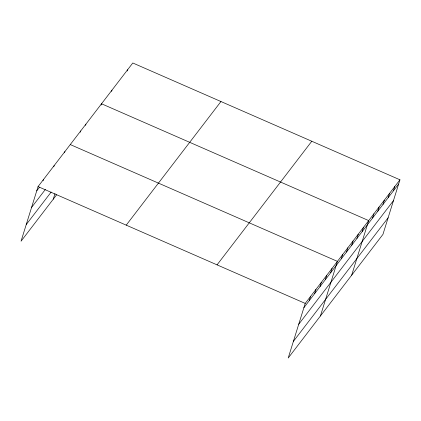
<?xml version="1.0" encoding="UTF-8"?>
<svg xmlns="http://www.w3.org/2000/svg" width="421" height="421" viewBox="0 0 421 421"><rect width="100%" height="100%" fill="white"/><g stroke="black" fill="none" stroke-linecap="round" stroke-linejoin="round"><path stroke-width="0.63" d="M399.95 179.799L305.214 303.409L288.206 358.018L382.942 234.402L399.95 179.799L132.794 62.982L38.058 186.598L21.05 241.201L56.609 194.807M43.047 180.804L43.426 179.588M53.783 166.795L54.162 165.579M64.524 152.786L64.902 151.571M53.262 199.175L54.988 193.639M80.311 132.183L80.69 130.968M85.521 125.384L85.9 124.174M101.151 104.992L101.529 103.776L368.685 220.588L351.677 275.197M111.576 91.394L111.954 90.178M127.205 70.996L127.584 69.781M309.261 300.652L310.582 296.405M314.629 293.647L315.95 289.401M319.997 286.643L321.318 282.396M325.365 279.639L326.691 275.387M330.732 272.634L332.058 268.382M320.418 315.987L337.426 261.378L70.27 144.566M341.31 258.831L342.636 254.579M346.52 252.032L347.846 247.785M351.73 245.238L353.056 240.986M356.945 238.439L358.266 234.187M362.155 231.639L363.476 227.387M372.574 218.041L373.895 213.789M377.784 211.242L379.111 206.99M382.994 204.443L384.32 200.191M388.204 197.644L389.53 193.392M393.414 190.845L394.74 186.592M36.732 190.845L39.416 187.345M31.559 207.464L45.363 189.45M26.228 224.588L51.151 192.065M126.221 225.146L220.957 101.535M217.052 264.862L311.787 141.251M303.888 307.662L398.624 184.045M298.715 324.275L393.451 200.664M293.384 341.399L388.12 217.789M38.058 186.598L305.214 303.409"/></g></svg>
